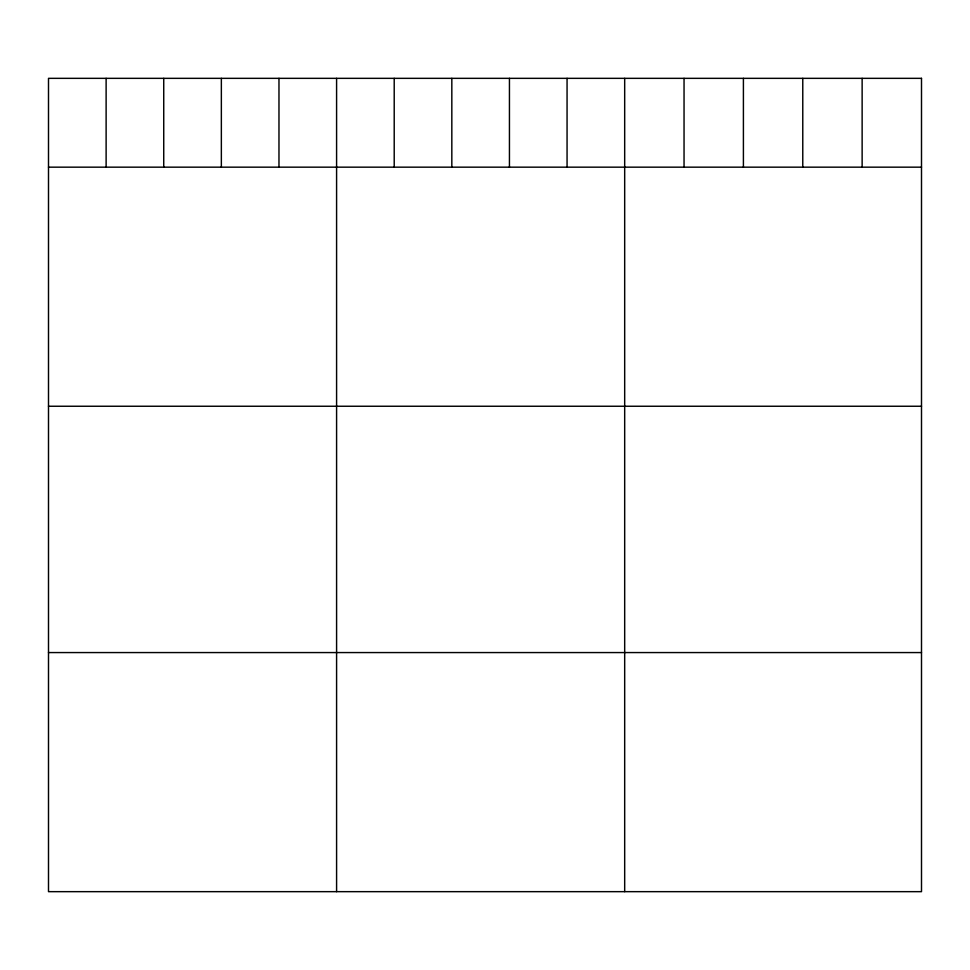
<?xml version="1.0" encoding="UTF-8"?>
<svg xmlns="http://www.w3.org/2000/svg" width="970" height="970" viewBox="0 0 970 970"><rect width="100%" height="100%" fill="white"/><g stroke="black" fill="none" stroke-linecap="round" stroke-linejoin="round"><path stroke-width="1.45" d="M48.5 167.167L921.5 167.167M48.5 406.248L921.5 406.248M48.5 652.567L921.5 652.567M862.136 78.34L862.136 167.167M802.772 78.34L802.772 167.167M743.408 78.34L743.408 167.167M684.044 78.34L684.044 167.167M624.68 78.34L624.68 891.66M567.062 78.34L567.062 167.167M509.444 78.34L509.444 167.167M451.826 78.34L451.826 167.167M394.208 78.34L394.208 167.167M336.59 78.34L336.59 891.66M278.972 78.34L278.972 167.167M221.354 78.34L221.354 167.167M163.736 78.34L163.736 167.167M106.118 78.34L106.118 167.167M921.5 78.34L48.5 78.34L48.5 891.66L921.5 891.66L921.5 78.34"/></g></svg>
